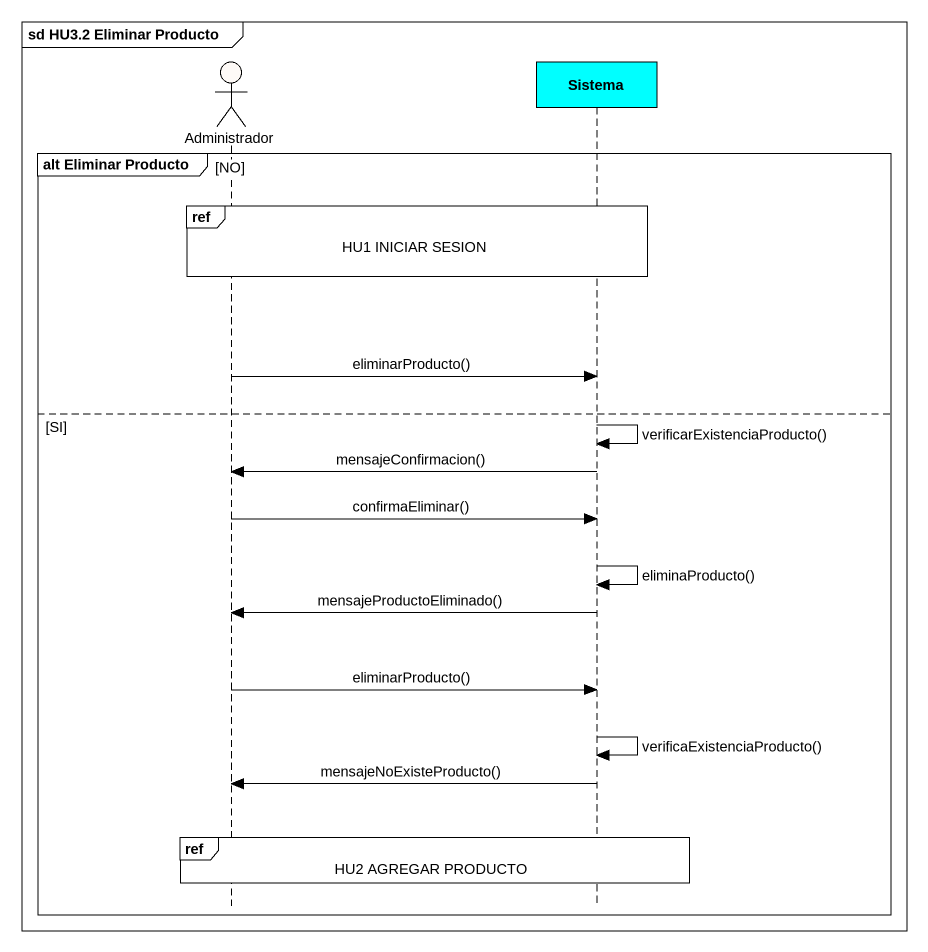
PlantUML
@startuml
mainframe sd HU3.2 Eliminar Producto
hide footbox
actor Administrador #FEFAF7
participant Sistema #00FFFF

group alt Eliminar Producto [NO]
  ref over Administrador, Sistema : HU1 INICIAR SESION
  Administrador -> Sistema : eliminarProducto()
else SI
  Sistema -> Sistema : verificarExistenciaProducto()
  Sistema -> Administrador : mensajeConfirmacion()
  Administrador -> Sistema : confirmaEliminar()
  Sistema -> Sistema : eliminaProducto()
  Sistema -> Administrador : mensajeProductoEliminado()
  Administrador -> Sistema : eliminarProducto()
  Sistema -> Sistema : verificaExistenciaProducto()
  Sistema -> Administrador : mensajeNoExisteProducto()
  ref over Administrador, Sistema : HU2 AGREGAR PRODUCTO
end
@enduml
